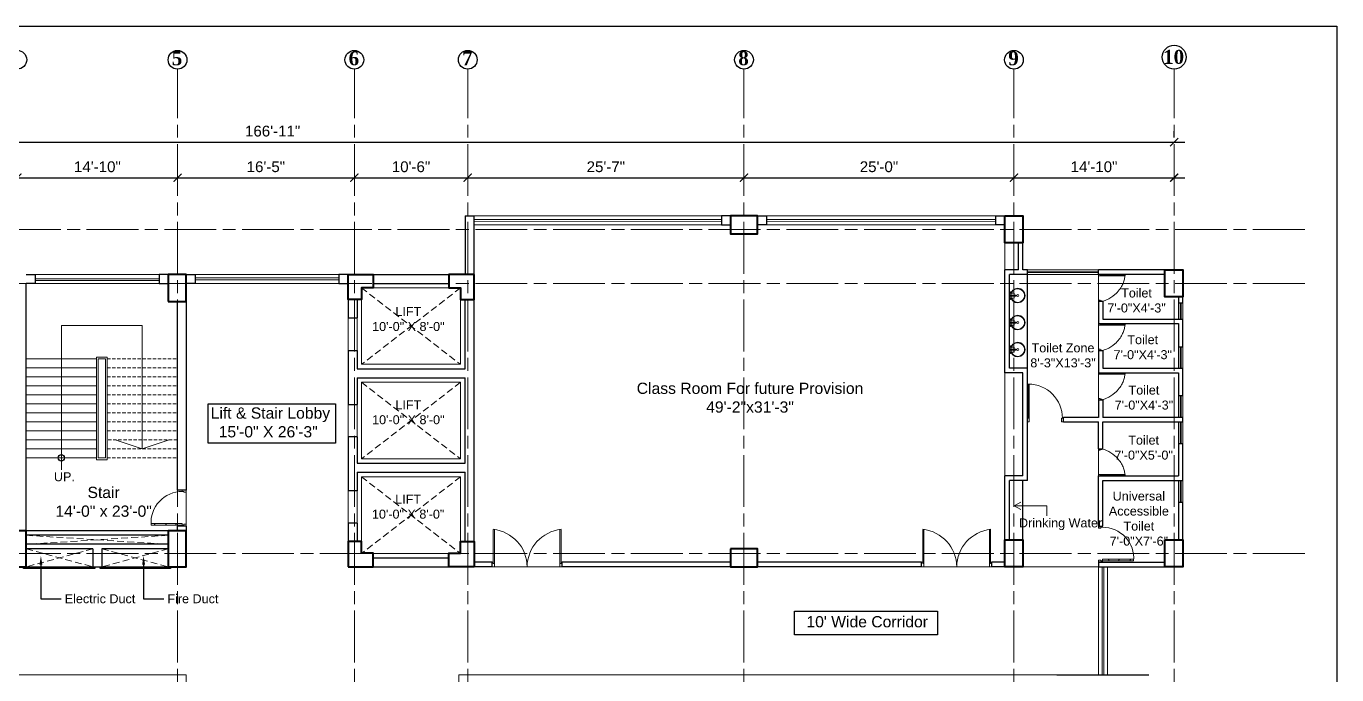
# Model space of a CAD drawing. Header units: inches. Extents: x -12 to 20935469, y -1604 to 24729220.
# Drawn here: x 20832778 to 20834235, y 24708587 to 24709308 of the extents above; entities that cross this region are included whole.
import ezdxf
from ezdxf import colors
from ezdxf.entities.mleader import LeaderData, LeaderLine
from ezdxf.math import Vec2, Vec3

# ---------------------------------------------------------------- set-up
doc = ezdxf.new("R2010")
doc.units = ezdxf.units.IN
doc.header["$LTSCALE"] = 0.03
doc.header["$MEASUREMENT"] = 0
doc.header["$PDMODE"] = 32
doc.header["$PDSIZE"] = 15
doc.linetypes.add('ACAD_ISO08W100', pattern=[36, 24, -3, 6, -3])
doc.linetypes.add('DASHED2', pattern=[0.375, 0.25, -0.125])
for name, color, linetype, lineweight in [('column', 1, 'Continuous', 40), ('Dim Line', 252, 'Continuous', 13), ('Door', 7, 'Continuous', 18), ('Dot', 253, 'Continuous', 0), ('Gas', 21, 'Continuous', 5), ('Glass Line', 252, 'Continuous', 9), ('Grid Line', 252, 'Continuous', 18), ('Hatch', 253, 'Continuous', 15), ('Main Wall', 7, 'Continuous', 30), ('RAIL', 23, 'Continuous', 13), ('STAIR', 46, 'Continuous', 15), ('TOILET FIXTURE', 142, 'Continuous', 5), ('wind.', 150, 'Continuous', 20)]:
    doc.layers.add(name, color=color, linetype=linetype, lineweight=lineweight)
doc.layers.add('TEXT', color=7, linetype='Continuous')
doc.styles.add('2', font='swisscl.ttf')
doc.styles.add('RomanS', font='arial.ttf', dxfattribs={"height": 12})
doc.styles.get("Standard").update_dxf_attribs({"font": 'timesbd.ttf'})
doc.dimstyles.new('Aec_Arch_I', dxfattribs={"dimscale": 96, "dimtxt": 12, "dimasz": 0.09375, "dimexe": 0.125, "dimexo": 0.125, "dimgap": 0.0625, "dimtad": 1, "dimdec": 0, "dimzin": 3, "dimdsep": 46, "dimlunit": 4, "dimtxsty": 'RomanS', "dimblk1": 'ARCHTICK', "dimblk2": 'ARCHTICK', "dimsah": 1, "dimcen": 0.09375, "dimdle": 0.125, "dimadec": 0, "dimazin": 0, "dimtfac": 0.75, "dimtdec": 0, "dimtmove": 2, "dimatfit": 3, "dimldrblk": 'ARCHTICK', "dimfxl": 1, "dimfrac": 1, "dimtolj": 1, "dimtzin": 0, "dimarcsym": 0})

# ---------------------------------------------------------------- blocks, each defined once
blk = doc.blocks.new('_ArchTick')
at = {"color": 0, "linetype": 'ByBlock', "lineweight": 35, "const_width": 0.15}
blk.add_lwpolyline([(-0.5, -0.5), (0.5, 0.5)], dxfattribs=at)
blk = doc.blocks.new('*D8')
at = {"layer": 'Defpoints', "color": 0, "transparency": 16777216}
for p in [(20831396.3, 24724578.2), (20831666.3, 24724578.2), (20831666.3, 24724578.2)]:
    blk.add_point(p, dxfattribs=at)
at = {"layer": 'Dim Line', "color": 0, "lineweight": -2, "transparency": 16777216}
blk.add_line((20831384.3, 24724578.2), (20831678.3, 24724578.2), dxfattribs=at)
at = {"layer": 'Dim Line', "color": 0, "lineweight": -2, "transparency": 16777216, "xscale": 9, "yscale": 9, "zscale": 9, "rotation": 180}
blk.add_blockref('_ArchTick', (20831396.3, 24724578.2), dxfattribs=at)
at = {"layer": 'Dim Line', "color": 0, "lineweight": -2, "transparency": 16777216, "xscale": 9, "yscale": 9, "zscale": 9}
blk.add_blockref('_ArchTick', (20831666.3, 24724578.2), dxfattribs=at)
at = {"layer": 'Dim Line', "color": 0, "transparency": 16777216, "insert": (20831531.3, 24724590.3), "char_height": 12, "attachment_point": 5, "style": 'RomanS'}
blk.add_mtext('\\A1;22\'-6"', dxfattribs=at)
blk = doc.blocks.new('*D9')
at = {"layer": 'Defpoints', "color": 0, "transparency": 16777216}
for p in [(20831666.3, 24724578.2), (20831844.3, 24724578.2), (20831844.3, 24724578.2)]:
    blk.add_point(p, dxfattribs=at)
at = {"layer": 'Dim Line', "color": 0, "lineweight": -2, "transparency": 16777216}
blk.add_line((20831654.3, 24724578.2), (20831856.3, 24724578.2), dxfattribs=at)
at = {"layer": 'Dim Line', "color": 0, "lineweight": -2, "transparency": 16777216, "xscale": 9, "yscale": 9, "zscale": 9, "rotation": 180}
blk.add_blockref('_ArchTick', (20831666.3, 24724578.2), dxfattribs=at)
at = {"layer": 'Dim Line', "color": 0, "lineweight": -2, "transparency": 16777216, "xscale": 9, "yscale": 9, "zscale": 9}
blk.add_blockref('_ArchTick', (20831844.3, 24724578.2), dxfattribs=at)
at = {"layer": 'Dim Line', "color": 0, "transparency": 16777216, "insert": (20831755.3, 24724590.3), "char_height": 12, "attachment_point": 5, "style": 'RomanS'}
blk.add_mtext('\\A1;14\'-10"', dxfattribs=at)
blk = doc.blocks.new('*D21')
at = {"layer": 'Defpoints', "color": 0, "transparency": 16777216}
for p in [(20831844.3, 24724578.2), (20832040.8, 24724578.2), (20832040.8, 24724578.2)]:
    blk.add_point(p, dxfattribs=at)
at = {"layer": 'Dim Line', "color": 0, "lineweight": -2, "transparency": 16777216}
for p, q in [((20831832.3, 24724578.2), (20832052.8, 24724578.2)), ((20831844.3, 24724566.2), (20831844.3, 24724566.2)), ((20832040.8, 24724566.2), (20832040.8, 24724566.2))]:
    blk.add_line(p, q, dxfattribs=at)
at = {"layer": 'Dim Line', "color": 0, "lineweight": -2, "transparency": 16777216, "xscale": 9, "yscale": 9, "zscale": 9, "rotation": 180}
blk.add_blockref('_ArchTick', (20831844.3, 24724578.2), dxfattribs=at)
at = {"layer": 'Dim Line', "color": 0, "lineweight": -2, "transparency": 16777216, "xscale": 9, "yscale": 9, "zscale": 9}
blk.add_blockref('_ArchTick', (20832040.8, 24724578.2), dxfattribs=at)
at = {"layer": 'Dim Line', "color": 0, "transparency": 16777216, "insert": (20831942.5, 24724590.3), "char_height": 12, "attachment_point": 5, "style": 'RomanS'}
blk.add_mtext('\\A1;16\'-5"', dxfattribs=at)
blk = doc.blocks.new('*D22')
at = {"layer": 'Defpoints', "color": 0, "transparency": 16777216}
for p in [(20832040.8, 24724578.2), (20832166.8, 24724578.2), (20832166.8, 24724578.2)]:
    blk.add_point(p, dxfattribs=at)
at = {"layer": 'Dim Line', "color": 0, "lineweight": -2, "transparency": 16777216}
for p, q in [((20832028.8, 24724578.2), (20832178.8, 24724578.2)), ((20832040.8, 24724566.2), (20832040.8, 24724566.2)), ((20832166.8, 24724566.2), (20832166.8, 24724566.2))]:
    blk.add_line(p, q, dxfattribs=at)
at = {"layer": 'Dim Line', "color": 0, "lineweight": -2, "transparency": 16777216, "xscale": 9, "yscale": 9, "zscale": 9, "rotation": 180}
blk.add_blockref('_ArchTick', (20832040.8, 24724578.2), dxfattribs=at)
at = {"layer": 'Dim Line', "color": 0, "lineweight": -2, "transparency": 16777216, "xscale": 9, "yscale": 9, "zscale": 9}
blk.add_blockref('_ArchTick', (20832166.8, 24724578.2), dxfattribs=at)
at = {"layer": 'Dim Line', "color": 0, "transparency": 16777216, "insert": (20832103.8, 24724590.3), "char_height": 12, "attachment_point": 5, "style": 'RomanS'}
blk.add_mtext('\\A1;10\'-6"', dxfattribs=at)
blk = doc.blocks.new('*D23')
at = {"layer": 'Defpoints', "color": 0, "transparency": 16777216}
for p in [(20832166.8, 24724578.2), (20832473.8, 24724578.2), (20832473.8, 24724578.2)]:
    blk.add_point(p, dxfattribs=at)
at = {"layer": 'Dim Line', "color": 0, "lineweight": -2, "transparency": 16777216}
for p, q in [((20832154.8, 24724578.2), (20832485.8, 24724578.2)), ((20832166.8, 24724566.2), (20832166.8, 24724566.2)), ((20832473.8, 24724566.2), (20832473.8, 24724566.2))]:
    blk.add_line(p, q, dxfattribs=at)
at = {"layer": 'Dim Line', "color": 0, "lineweight": -2, "transparency": 16777216, "xscale": 9, "yscale": 9, "zscale": 9, "rotation": 180}
blk.add_blockref('_ArchTick', (20832166.8, 24724578.2), dxfattribs=at)
at = {"layer": 'Dim Line', "color": 0, "lineweight": -2, "transparency": 16777216, "xscale": 9, "yscale": 9, "zscale": 9}
blk.add_blockref('_ArchTick', (20832473.8, 24724578.2), dxfattribs=at)
at = {"layer": 'Dim Line', "color": 0, "transparency": 16777216, "insert": (20832320.3, 24724590.3), "char_height": 12, "attachment_point": 5, "style": 'RomanS'}
blk.add_mtext('\\A1;25\'-7"', dxfattribs=at)
blk = doc.blocks.new('*D10')
at = {"layer": 'Defpoints', "color": 0, "transparency": 16777216}
for p in [(20832473.8, 24724578.2), (20832773.8, 24724578.2), (20832773.8, 24724578.2)]:
    blk.add_point(p, dxfattribs=at)
at = {"layer": 'Dim Line', "color": 0, "lineweight": -2, "transparency": 16777216}
blk.add_line((20832461.8, 24724578.2), (20832785.8, 24724578.2), dxfattribs=at)
at = {"layer": 'Dim Line', "color": 0, "lineweight": -2, "transparency": 16777216, "xscale": 9, "yscale": 9, "zscale": 9, "rotation": 180}
blk.add_blockref('_ArchTick', (20832473.8, 24724578.2), dxfattribs=at)
at = {"layer": 'Dim Line', "color": 0, "lineweight": -2, "transparency": 16777216, "xscale": 9, "yscale": 9, "zscale": 9}
blk.add_blockref('_ArchTick', (20832773.8, 24724578.2), dxfattribs=at)
at = {"layer": 'Dim Line', "color": 0, "transparency": 16777216, "insert": (20832623.8, 24724590.3), "char_height": 12, "attachment_point": 5, "style": 'RomanS'}
blk.add_mtext('\\A1;25\'-0"', dxfattribs=at)
blk = doc.blocks.new('*D11')
at = {"layer": 'Defpoints', "color": 0, "transparency": 16777216}
for p in [(20832773.8, 24724578.2), (20832951.8, 24724578.2), (20832951.8, 24724578.2)]:
    blk.add_point(p, dxfattribs=at)
at = {"layer": 'Dim Line', "color": 0, "lineweight": -2, "transparency": 16777216}
for p, q in [((20832761.8, 24724578.2), (20832963.8, 24724578.2)), ((20832951.8, 24724566.2), (20832951.8, 24724566.2))]:
    blk.add_line(p, q, dxfattribs=at)
at = {"layer": 'Dim Line', "color": 0, "lineweight": -2, "transparency": 16777216, "xscale": 9, "yscale": 9, "zscale": 9, "rotation": 180}
blk.add_blockref('_ArchTick', (20832773.8, 24724578.2), dxfattribs=at)
at = {"layer": 'Dim Line', "color": 0, "lineweight": -2, "transparency": 16777216, "xscale": 9, "yscale": 9, "zscale": 9}
blk.add_blockref('_ArchTick', (20832951.8, 24724578.2), dxfattribs=at)
at = {"layer": 'Dim Line', "color": 0, "transparency": 16777216, "insert": (20832862.8, 24724590.3), "char_height": 12, "attachment_point": 5, "style": 'RomanS'}
blk.add_mtext('\\A1;14\'-10"', dxfattribs=at)
blk = doc.blocks.new('*D13')
at = {"layer": 'Defpoints', "color": 0, "transparency": 16777216}
for p in [(20832951.8, 24724617.8), (20830948.3, 24724610.7), (20832951.8, 24724610.7)]:
    blk.add_point(p, dxfattribs=at)
at = {"layer": 'Dim Line', "color": 0, "lineweight": -2, "transparency": 16777216}
for p, q in [((20830948.3, 24724622.7), (20830948.3, 24724629.8)), ((20832951.8, 24724622.7), (20832951.8, 24724629.8)), ((20830936.3, 24724617.8), (20832963.8, 24724617.8))]:
    blk.add_line(p, q, dxfattribs=at)
at = {"layer": 'Dim Line', "color": 0, "lineweight": -2, "transparency": 16777216, "xscale": 9, "yscale": 9, "zscale": 9, "rotation": 180}
blk.add_blockref('_ArchTick', (20830948.3, 24724617.8), dxfattribs=at)
at = {"layer": 'Dim Line', "color": 0, "lineweight": -2, "transparency": 16777216, "xscale": 9, "yscale": 9, "zscale": 9}
blk.add_blockref('_ArchTick', (20832951.8, 24724617.8), dxfattribs=at)
at = {"layer": 'Dim Line', "color": 0, "transparency": 16777216, "insert": (20831950, 24724629.9), "char_height": 12, "attachment_point": 5, "style": 'RomanS'}
blk.add_mtext('\\A1;166\'-11"', dxfattribs=at)
blk = doc.blocks.new('Door_45')
at = {"layer": 'Door'}
for p, q in [((1.5, 5), (1.5, 44)), ((1.5, 40), (2.2, 40)), ((2.2, 40), (2.2, 39.5)), ((2.2, 39.5), (2.7, 39.5)), ((2.7, 39.5), (2.7, 40)), ((2.7, 40), (3.5, 40)), ((3.5, 44), (3.5, 5)), ((1.5, 25.8), (2.2, 25.8)), ((2.2, 25.8), (2.2, 25.3)), ((2.2, 25.3), (2.7, 25.3)), ((2.7, 25.8), (3.5, 25.8)), ((2.7, 25.3), (2.7, 25.8)), ((0, 0), (0, 5)), ((0, 5), (1.5, 5)), ((1.5, 12.6), (2.2, 12.6)), ((3.5, 5), (1.5, 5)), ((1.5, 5), (1.5, 3)), ((1.5, 3), (2.5, 3)), ((2.2, 12.6), (2.2, 13.1)), ((2.2, 13.1), (2.7, 13.1)), ((2.5, 3), (2.5, 0)), ((2.7, 13.1), (2.7, 12.6)), ((2.7, 12.6), (3.5, 12.6)), ((42.5, 3), (42.5, 0)), ((43.5, 3), (42.5, 3)), ((45, 5), (43.5, 5)), ((43.5, 5), (43.5, 3)), ((45, 0), (45, 5)), ((2.5, 0), (0, 0)), ((42.5, 0), (45, 0))]:
    blk.add_line(p, q, dxfattribs=at)
blk.add_arc((4.7, 5.3), 38.8, 359.6233, 94.6685, dxfattribs=at)
blk = doc.blocks.new('sssss-flat-876')
at = {"layer": 'Door', "linetype": 'Continuous', "ltscale": 3}
blk.add_line((3666.5, 84027.2), (3666.5, 84055.7), dxfattribs=at)
at = {"layer": 'Door', "linetype": 'Continuous', "ltscale": 3, "extrusion": (-7.21527e-09, -3.35624e-18, 1), "elevation": 0}
for points in [[(3666.5, 84057.2), (3666.5, 84055.7), (3668.4, 84055.7), (3668.4, 84056.5), (3670.2, 84056.5), (3670.2, 84057.2)], [(3668.4, 84055.7), (3696.2, 84055.7), (3696.2, 84056.5), (3668.4, 84056.5)]]:
    blk.add_lwpolyline(points, close=True, dxfattribs=at)
at = {"layer": 'Door', "linetype": 'Continuous', "ltscale": 3, "flags": 128}
blk.add_lwpolyline([(3670.2, 84027.2, 0.04096), (3675.5, 84028.9, 0.082496), (3684.9, 84034.8, 0.052187), (3689.7, 84040, 0.043988), (3692.9, 84045, 0.036571), (3694.8, 84049.6, 0.034751), (3695.9, 84054.2, 0.011435), (3696.2, 84055.7)], format="xyb", dxfattribs=at)
at = {"layer": 'Door', "linetype": 'Continuous', "ltscale": 3}
blk.add_lwpolyline([(3666.5, 84027.2), (3666.5, 84028.7), (3668.4, 84028.7), (3668.4, 84027.9), (3670.2, 84027.9), (3670.2, 84027.2)], close=True, dxfattribs=at)
blk = doc.blocks.new('7-flat-72')
at = {"layer": 'Glass Line', "color": 8, "ltscale": 20}
for p, q in [((-64476.6, 376959.4), (-64476.6, 376966.6)), ((-64475.5, 376966.6), (-64476.6, 376966.6)), ((-64475.5, 376959.4), (-64475.5, 376966.6)), ((-64478.7, 376960.5), (-64480.3, 376960.5)), ((-64480.3, 376959.5), (-64480.3, 376960.5)), ((-64480.3, 376959.5), (-64480.3, 376960.5)), ((-64478.7, 376959.5), (-64480.3, 376959.5)), ((-64480.3, 376959.1), (-64480.3, 376959.4)), ((-64478.7, 376959.4), (-64480.3, 376959.4)), ((-64478.7, 376959.1), (-64480.3, 376959.1)), ((-64480.2, 376959.4), (-64480.2, 376959.5)), ((-64480.1, 376959.5), (-64480.1, 376960.5)), ((-64479.9, 376959.5), (-64479.9, 376960.5)), ((-64479.5, 376959.5), (-64479.5, 376960.5)), ((-64479.1, 376959.5), (-64479.1, 376960.5)), ((-64478.9, 376959.5), (-64478.9, 376960.5)), ((-64478.9, 376959.4), (-64478.9, 376959.5)), ((-64478.8, 376959.5), (-64478.8, 376960.5)), ((-64478.7, 376959.5), (-64478.7, 376960.5)), ((-64478.7, 376959.1), (-64478.7, 376959.4)), ((-64475.1, 376959.4), (-64476.9, 376959.4)), ((-64476.9, 376959.1), (-64476.9, 376959.4)), ((-64475.1, 376959.1), (-64476.9, 376959.1)), ((-64475.1, 376959.1), (-64475.1, 376959.4)), ((-64473.3, 376960.5), (-64471.7, 376960.5)), ((-64473.3, 376959.5), (-64473.3, 376960.5)), ((-64473.3, 376959.5), (-64473.3, 376960.5)), ((-64473.3, 376959.5), (-64471.7, 376959.5)), ((-64473.3, 376959.1), (-64473.3, 376959.4)), ((-64473.3, 376959.4), (-64471.7, 376959.4)), ((-64473.3, 376959.1), (-64471.7, 376959.1)), ((-64473.1, 376959.5), (-64473.1, 376960.5)), ((-64473.1, 376959.4), (-64473.1, 376959.5)), ((-64472.9, 376959.5), (-64472.9, 376960.5)), ((-64472.5, 376959.5), (-64472.5, 376960.5)), ((-64472.1, 376959.5), (-64472.1, 376960.5)), ((-64471.9, 376959.5), (-64471.9, 376960.5)), ((-64471.9, 376959.4), (-64471.9, 376959.5)), ((-64471.8, 376959.5), (-64471.8, 376960.5)), ((-64471.7, 376959.5), (-64471.7, 376960.5)), ((-64471.7, 376959.1), (-64471.7, 376959.4))]:
    blk.add_line(p, q, dxfattribs=at)
blk.add_circle((-64476, 376968.4, 0), 1.08, dxfattribs=at)
for radius, start, end in [(8.1, 273.8334, 266.1883), (7.55, 274.115, 265.9068)]:
    blk.add_arc((-64476, 376968.4, 0), radius, start, end, dxfattribs=at)
blk = doc.blocks.new('SFSFSFS-flat-72')
at = {"layer": 'TOILET FIXTURE', "ltscale": 0.2}
blk.add_lwpolyline([(-3918.5, -3608.1), (-3918.5, -3602.7), (-3923.9, -3602.7), (-3923.9, -3608.1)], close=True, dxfattribs=at)
at = {"layer": 'TOILET FIXTURE', "ltscale": 20}
blk.add_blockref('7-flat-72', (60554.8, -380567.2), dxfattribs=at)
blk = doc.blocks.new('$D40')
at = {"layer": 'Door'}
for p, q in [((1, 4), (1, 42)), ((2, 0), (2, 42)), ((1, 5), (0, 5)), ((2, 0), (0, 0)), ((2, 4), (1, 4)), ((39, 4), (38, 4)), ((38, 4), (38, 0)), ((40, 0), (38, 0)), ((40, 5), (39, 5)), ((39, 5), (39, 4))]:
    blk.add_line(p, q, dxfattribs=at)
blk.add_arc((1, 4), 38, 0, 90, dxfattribs=at)
blk = doc.blocks.new('fff')
at = {"layer": 'Grid Line', "color": 252, "linetype": 'ACAD_ISO08W100', "lineweight": 9, "ltscale": 80, "true_color": 0x939598}
for p, q in [((20831844.3, 24723521.1), (20831844.3, 24724698.8)), ((20832040.8, 24723521.1), (20832040.8, 24724698.8)), ((20832166.8, 24723521.1), (20832166.8, 24724698.8)), ((20832473.8, 24723521.1), (20832473.8, 24724698.8)), ((20832773.8, 24723521.1), (20832773.8, 24724698.8)), ((20832951.8, 24723521.1), (20832951.8, 24724698.8)), ((20833096.9, 24724520.6), (20830726.1, 24724520.6)), ((20833096.9, 24724460.6), (20830726.1, 24724460.6)), ((20833096.9, 24724160.7), (20830726.1, 24724160.7))]:
    blk.add_line(p, q, dxfattribs=at)
at = {"layer": 'Dim Line'}
for base, p1, p2, picture, middle in [((20832951.7523, 24724617.8128), (20830948.3088, 24724610.7482), (20832951.7523, 24724610.7482), '*D13', (20831950.0306, 24724629.9397)), ((20831666.3, 24724578.2), (20831396.3, 24724578.2), (20831666.3, 24724578.2), '*D8', (20831531.3, 24724590.3)), ((20831844.3, 24724578.2), (20831666.3, 24724578.2), (20831844.3, 24724578.2), '*D9', (20831755.3, 24724590.3)), ((20832040.7792, 24724578.1666), (20831844.25, 24724578.1666), (20832040.7792, 24724578.1666), '*D21', (20831942.5146, 24724590.2934)), ((20832166.8, 24724578.2), (20832040.8, 24724578.2), (20832166.8, 24724578.2), '*D22', (20832103.8, 24724590.3)), ((20832473.8, 24724578.2), (20832166.8, 24724578.2), (20832473.8, 24724578.2), '*D23', (20832320.3, 24724590.3)), ((20832773.8, 24724578.2), (20832473.8, 24724578.2), (20832773.8, 24724578.2), '*D10', (20832623.8, 24724590.3)), ((20832951.8, 24724578.2), (20832773.8, 24724578.2), (20832951.8, 24724578.2), '*D11', (20832862.8, 24724590.3))]:
    dim = blk.add_linear_dim(base=base, p1=p1, p2=p2, dimstyle='Aec_Arch_I', dxfattribs=at)
    dim.commit()
    dim.dimension.update_dxf_attribs({"geometry": picture, "text_midpoint": middle})

msp = doc.modelspace()

# ---------------------------------------------------------------- linework, layer by layer
for p, q in [((20833890.8, 24708928.1), (20833890.8, 24709032.4)), ((20834063.7, 24709037.4), (20834063.7, 24709037.4)), ((20833885.8, 24708737.5), (20833885.8, 24708803.5)), ((20833974.8, 24708712.7), (20833969.8, 24708712.7)), ((20833923.7, 24708587.5), (20834025.9, 24708587.5))]:
    msp.add_line(p, q)
for points in [[(20832980.3, 24708888.5), (20833121.8, 24708888.5), (20833121.8, 24708844.8), (20832980.3, 24708844.8)], [(20832775.2, 24708707.5), (20832854.5, 24708707.5), (20832854.5, 24708705.5), (20832775.2, 24708705.5)], [(20832860.3, 24708707.5), (20832938.5, 24708707.5), (20832938.5, 24708705.5), (20832860.3, 24708705.5)], [(20833790.9, 24708632), (20833631.9, 24708632), (20833631.9, 24708658.1), (20833790.9, 24708658.1)]]:
    msp.add_lwpolyline(points, close=True)
msp.add_circle((20832817.3, 24708828.5), 3.61)
at = {"layer": 'column', "lineweight": 40, "ltscale": 20}
for points in [[(20833560.9, 24709097.4), (20833560.9, 24709077.4), (20833590.9, 24709077.4), (20833590.9, 24709097.4)], [(20833865.8, 24709097.4), (20833885.8, 24709097.4), (20833885.8, 24709067.4), (20833865.8, 24709067.4)], [(20832936.2, 24709002.5), (20832956.2, 24709002.5), (20832956.2, 24709032.5), (20832936.2, 24709032.5)], [(20834043.7, 24709037.4), (20834063.7, 24709037.4), (20834063.7, 24709007.4), (20834043.7, 24709007.4)], [(20832758.3, 24708707.5), (20832778.3, 24708707.5), (20832778.3, 24708747.5), (20832758.3, 24708747.5)], [(20832936.2, 24708707.5), (20832956.2, 24708707.5), (20832956.2, 24708747.5), (20832936.2, 24708747.5)], [(20833560.9, 24708727.5), (20833560.9, 24708707.5), (20833590.9, 24708707.5), (20833590.9, 24708727.5)], [(20833865.8, 24708737.5), (20833885.8, 24708737.5), (20833885.8, 24708707.5), (20833865.8, 24708707.5)], [(20834043.7, 24708737.5), (20834063.7, 24708737.5), (20834063.7, 24708707.5), (20834043.7, 24708707.5)]]:
    msp.add_lwpolyline(points, close=True, dxfattribs=at)
for points in [[(20833135.9, 24709032.5), (20833163.9, 24709032.5), (20833163.9, 24709017.5), (20833150.9, 24709017.5), (20833150.9, 24709004.5), (20833135.9, 24709004.5), (20833135.9, 24709032.5)], [(20833275.9, 24709032.5), (20833247.9, 24709032.5), (20833247.9, 24709017.5), (20833260.9, 24709017.5), (20833260.9, 24709004.5), (20833275.9, 24709004.5), (20833275.9, 24709032.5)], [(20833135.9, 24708707.5), (20833163.9, 24708707.5), (20833163.9, 24708722.5), (20833150.9, 24708722.5), (20833150.9, 24708735.5), (20833135.9, 24708735.5), (20833135.9, 24708707.5)], [(20833275.9, 24708707.5), (20833247.9, 24708707.5), (20833247.9, 24708722.5), (20833260.9, 24708722.5), (20833260.9, 24708735.5), (20833275.9, 24708735.5), (20833275.9, 24708707.5)]]:
    msp.add_lwpolyline(points, dxfattribs=at)
at = {"layer": 'Defpoints'}
msp.add_lwpolyline([(20831795.8, 24709308.2), (20834234.6, 24709308.2), (20834234.6, 24707849.7), (20831795.8, 24707849.7)], close=True, dxfattribs=at)
at = {"layer": 'Door'}
for p, q in [((20833297.2, 24708711.2), (20833297.2, 24708749.1)), ((20833298.5, 24708707.5), (20833298.5, 24708749.1)), ((20833371.3, 24708707.5), (20833371.3, 24708749.1)), ((20833372.6, 24708711.2), (20833372.6, 24708749.1)), ((20833774.6, 24708711.2), (20833774.6, 24708749.1)), ((20833775.9, 24708707.5), (20833775.9, 24708749.1)), ((20833848.7, 24708707.5), (20833848.7, 24708749.1)), ((20833850, 24708711.2), (20833850, 24708749.1)), ((20833297.2, 24708712.5), (20833295.9, 24708712.5)), ((20833298.5, 24708711.2), (20833297.2, 24708711.2)), ((20833371.3, 24708711.2), (20833372.6, 24708711.2)), ((20833372.6, 24708712.5), (20833373.9, 24708712.5)), ((20833774.6, 24708712.5), (20833773.3, 24708712.5)), ((20833775.9, 24708711.2), (20833774.6, 24708711.2)), ((20833848.7, 24708711.2), (20833850, 24708711.2)), ((20833850, 24708712.5), (20833851.3, 24708712.5)), ((20833298.5, 24708707.5), (20833295.9, 24708707.5)), ((20833371.3, 24708707.5), (20833373.9, 24708707.5)), ((20833775.9, 24708707.5), (20833773.3, 24708707.5)), ((20833848.7, 24708707.5), (20833851.3, 24708707.5))]:
    msp.add_line(p, q, dxfattribs=at)
for centre, start, end in [((20833292.6, 24708707.1), 0.5906, 83.7783), ((20833377.2, 24708707.1), 96.2217, 179.4094), ((20833770, 24708707.1), 0.5906, 83.7783), ((20833854.6, 24708707.1), 96.2217, 179.4094)]:
    msp.add_arc(centre, 42.3, start, end, dxfattribs=at)
at = {"layer": 'Dot', "linetype": 'DASHED2', "lineweight": 0, "ltscale": 1000}
for p, q in [((20832778.3, 24708742.5), (20832936.2, 24708732.5)), ((20832936.2, 24708742.5), (20832778.3, 24708732.5)), ((20832852.3, 24708727.5), (20832778.3, 24708707.5)), ((20832778.3, 24708727.5), (20832852.3, 24708707.5)), ((20832862.3, 24708727.5), (20832936.2, 24708707.5)), ((20832936.2, 24708727.5), (20832862.3, 24708707.5))]:
    msp.add_line(p, q, dxfattribs=at)
for points in [[(20833150.8, 24709017.5), (20833260.9, 24708932.5), (20833260.9, 24709017.5), (20833150.8, 24708932.5)], [(20833150.8, 24708912.5), (20833260.9, 24708827.5), (20833260.9, 24708912.5), (20833150.8, 24708827.5)], [(20833150.9, 24708807.5), (20833260.9, 24708722.4), (20833260.9, 24708807.5), (20833150.9, 24708722.4)]]:
    msp.add_lwpolyline(points, dxfattribs=at)
at = {"layer": 'Gas', "color": 0, "lineweight": 5}
for points in [[(20833150.8, 24708932.5), (20833260.9, 24708932.5), (20833260.9, 24709017.5), (20833150.8, 24709017.5)], [(20832868.2, 24708826.5), (20832856.2, 24708826.5), (20832856.2, 24708940.5), (20832868.2, 24708940.5)], [(20832866.2, 24708828.5), (20832858.2, 24708828.5), (20832858.2, 24708938.5), (20832866.2, 24708938.5)], [(20833150.8, 24708827.5), (20833260.9, 24708827.5), (20833260.9, 24708912.5), (20833150.8, 24708912.5)], [(20833150.9, 24708722.4), (20833260.9, 24708722.4), (20833260.9, 24708807.5), (20833150.9, 24708807.5)]]:
    msp.add_lwpolyline(points, close=True, dxfattribs=at)
at = {"layer": 'Hatch', "lineweight": 5}
for p, q in [((20833865.8, 24709037.4), (20833865.8, 24709067.3)), ((20833865.8, 24708808.5), (20833865.8, 24708923.1))]:
    msp.add_line(p, q, dxfattribs=at)
at = {"layer": 'Main Wall', "lineweight": 30}
for p, q in [((20833265.9, 24709097.4), (20833275.9, 24709097.4)), ((20833265.9, 24709097.4), (20833265.9, 24709032.5)), ((20833275.9, 24708735.5), (20833275.9, 24709097.4)), ((20833560.8, 24709097.4), (20833550.8, 24709097.4)), ((20833550.8, 24709097.4), (20833550.8, 24709087.4)), ((20833855.8, 24709097.4), (20833865.8, 24709097.4)), ((20833855.8, 24709087.4), (20833855.8, 24709097.4)), ((20833550.8, 24709087.4), (20833560.8, 24709087.4)), ((20833865.8, 24709087.4), (20833855.8, 24709087.4)), ((20833880.8, 24709037.4), (20833880.8, 24709067.4)), ((20833885.8, 24709037.4), (20833885.8, 24709067.4)), ((20833163.9, 24709032.5), (20833247.9, 24709032.5)), ((20833865.8, 24708923.1), (20833865.8, 24709037.4)), ((20833880.8, 24709037.4), (20833865.8, 24709037.4)), ((20833870.8, 24708928.1), (20833870.8, 24709032.4)), ((20833890.8, 24709032.4), (20833870.8, 24709032.4)), ((20833890.8, 24709037.4), (20833885.8, 24709037.4)), ((20833890.8, 24709032.4), (20833890.8, 24709037.4)), ((20834043.7, 24709037.4), (20833969.8, 24709037.4)), ((20833969.8, 24709032.4), (20833969.8, 24709037.4)), ((20834043.7, 24709032.4), (20833969.8, 24709032.4)), ((20832778.3, 24708747.5), (20832778.3, 24709022.5)), ((20833163.9, 24709022.5), (20833247.9, 24709022.5)), ((20832946.2, 24709002.5), (20832946.2, 24708792.5)), ((20832956.2, 24709002.5), (20832956.2, 24708792.5)), ((20834063.7, 24709000.7), (20834063.7, 24709007.4)), ((20833974.8, 24709002.4), (20833969.8, 24709002.4)), ((20833974.8, 24709002.4), (20833974.8, 24708982.7)), ((20833135.9, 24708984), (20833145.9, 24708984)), ((20833969.8, 24708977.7), (20834058.7, 24708977.7)), ((20833974.8, 24708982.7), (20834063.7, 24708982.7)), ((20834063.7, 24708952.1), (20834063.7, 24708982.7)), ((20833135.9, 24708948), (20833145.9, 24708948)), ((20833969.8, 24708947.7), (20833974.8, 24708947.7)), ((20833974.8, 24708947.7), (20833974.8, 24708928.1)), ((20833145.9, 24708927.5), (20833265.9, 24708927.5)), ((20833145.9, 24708917.5), (20833265.9, 24708917.5)), ((20833885.8, 24708923.1), (20833865.8, 24708923.1)), ((20833890.8, 24708928.1), (20833870.8, 24708928.1)), ((20833885.8, 24708808.5), (20833885.8, 24708923.1)), ((20833890.8, 24708873.5), (20833890.8, 24708928.1)), ((20833969.8, 24708923.1), (20834058.7, 24708923.1)), ((20833974.8, 24708928.1), (20834063.7, 24708928.1)), ((20834058.7, 24708923.1), (20834058.7, 24708897.5)), ((20834063.7, 24708897.5), (20834063.7, 24708928.1)), ((20833135.9, 24708888), (20833145.9, 24708888)), ((20833969.8, 24708893.1), (20833974.8, 24708893.1)), ((20834063.7, 24708897.5), (20834058.7, 24708897.5)), ((20833890.8, 24708803.5), (20833890.8, 24708873.5)), ((20833930.8, 24708868.5), (20833930.8, 24708873.5)), ((20834063.7, 24708873.5), (20833974.8, 24708873.5)), ((20834063.7, 24708868.5), (20834063.7, 24708873.5)), ((20833930.8, 24708868.5), (20833969.8, 24708868.5)), ((20833969.8, 24708838.5), (20833969.8, 24708868.5)), ((20833974.8, 24708868.5), (20834063.7, 24708868.5)), ((20833974.8, 24708838.5), (20833974.8, 24708868.5)), ((20833145.9, 24708852), (20833135.9, 24708852)), ((20834058.7, 24708844.5), (20834063.7, 24708844.5)), ((20834058.7, 24708844.5), (20834058.7, 24708808.5)), ((20834063.7, 24708803.5), (20834063.7, 24708844.5)), ((20833969.8, 24708838.5), (20833974.8, 24708838.5)), ((20833145.9, 24708822.5), (20833265.9, 24708822.5)), ((20833145.9, 24708812.5), (20833265.9, 24708812.5)), ((20833865.8, 24708737.5), (20833865.8, 24708808.5)), ((20833885.8, 24708808.5), (20833865.8, 24708808.5)), ((20833870.8, 24708737.5), (20833870.8, 24708803.5)), ((20833890.8, 24708803.5), (20833870.8, 24708803.5)), ((20833969.8, 24708752.7), (20833969.8, 24708808.5)), ((20833969.8, 24708808.5), (20834058.7, 24708808.5)), ((20833974.8, 24708752.7), (20833974.8, 24708803.5)), ((20833974.8, 24708803.5), (20834063.7, 24708803.5)), ((20832956.2, 24708792.5), (20832946.2, 24708792.5)), ((20833145.9, 24708792), (20833135.9, 24708792)), ((20834058.7, 24708779.5), (20834058.7, 24708737.5)), ((20834058.7, 24708779.5), (20834063.7, 24708779.5)), ((20834063.7, 24708737.5), (20834063.7, 24708779.5)), ((20833145.9, 24708756), (20833135.9, 24708756)), ((20832936.2, 24708747.5), (20832778.3, 24708747.5)), ((20832936.2, 24708742.5), (20832778.3, 24708742.5)), ((20832946.2, 24708752.5), (20832946.2, 24708747.5)), ((20832956.2, 24708752.5), (20832946.2, 24708752.5)), ((20832956.2, 24708752.5), (20832956.2, 24708747.5)), ((20833969.8, 24708752.7), (20833974.8, 24708752.7)), ((20832936.2, 24708732.5), (20832778.3, 24708732.5)), ((20832852.3, 24708727.5), (20832778.3, 24708727.5)), ((20832852.3, 24708727.5), (20832852.3, 24708707.5)), ((20832936.2, 24708727.5), (20832862.3, 24708727.5)), ((20832862.3, 24708727.5), (20832862.3, 24708707.5)), ((20833295.9, 24708712.5), (20833275.9, 24708712.5)), ((20833295.9, 24708707.5), (20833295.9, 24708712.5)), ((20833560.9, 24708712.5), (20833373.9, 24708712.5)), ((20833373.9, 24708707.5), (20833373.9, 24708712.5)), ((20833773.3, 24708712.5), (20833590.9, 24708712.5)), ((20833773.3, 24708707.5), (20833773.3, 24708712.5)), ((20833865.8, 24708712.5), (20833851.3, 24708712.5)), ((20833851.3, 24708707.5), (20833851.3, 24708712.5)), ((20833969.8, 24708712.7), (20834043.7, 24708712.7)), ((20833969.8, 24708712.7), (20833969.8, 24708707.6)), ((20832852.3, 24708707.5), (20832862.3, 24708707.5)), ((20833163.9, 24708707.5), (20833247.9, 24708707.5)), ((20833295.9, 24708707.5), (20833275.9, 24708707.5)), ((20833560.9, 24708707.5), (20833373.9, 24708707.5)), ((20833773.3, 24708707.5), (20833590.9, 24708707.5)), ((20833865.9, 24708707.5), (20833851.3, 24708707.5)), ((20833969.8, 24708707.6), (20834043.7, 24708707.6))]:
    msp.add_line(p, q, dxfattribs=at)
for points in [[(20833590.8, 24709097.4), (20833600.8, 24709097.4), (20833600.8, 24709087.4), (20833590.8, 24709087.4)], [(20832778.3, 24709032.5), (20832788.3, 24709032.5), (20832788.3, 24709022.5), (20832778.3, 24709022.5)], [(20832936.2, 24709032.5), (20832926.2, 24709032.5), (20832926.2, 24709022.5), (20832936.2, 24709022.5)], [(20832956.2, 24709032.5), (20832966.2, 24709032.5), (20832966.2, 24709022.5), (20832956.2, 24709022.5)], [(20833135.8, 24709032.5), (20833125.8, 24709032.5), (20833125.8, 24709022.5), (20833135.8, 24709022.5)], [(20833135.9, 24709004.5), (20833135.9, 24708984)], [(20833145.9, 24709004.5), (20833145.9, 24708984)], [(20833265.9, 24708927.5), (20833265.9, 24709004.5)], [(20834058.7, 24709007.4), (20834058.7, 24709000.7)], [(20833969.8, 24709002.4), (20833969.8, 24708977.7)], [(20834058.7, 24709000.7), (20834063.7, 24709000.7)], [(20834058.7, 24708977.7), (20834058.7, 24708952.1)], [(20833135.9, 24708948), (20833135.9, 24708888)], [(20833145.9, 24708948), (20833145.9, 24708927.5)], [(20833969.8, 24708947.7), (20833969.8, 24708923.1)], [(20834058.7, 24708952.1), (20834063.7, 24708952.1)], [(20833145.9, 24708917.5), (20833145.9, 24708888)], [(20833265.9, 24708822.5), (20833265.9, 24708917.5)], [(20833969.8, 24708893.1), (20833969.8, 24708873.5)], [(20833974.8, 24708893.1), (20833974.8, 24708873.5)], [(20833969.8, 24708873.5), (20833930.8, 24708873.5)], [(20833135.9, 24708852), (20833135.9, 24708792)], [(20833145.9, 24708852), (20833145.9, 24708822.5)], [(20833145.9, 24708812.5), (20833145.9, 24708792)], [(20833265.9, 24708735.5), (20833265.9, 24708812.5)], [(20833135.9, 24708756), (20833135.9, 24708735.5), (20833135.9, 24708735.5)], [(20833145.9, 24708756), (20833145.9, 24708735.5)], [(20833163.9, 24708717.5), (20833247.9, 24708717.5)]]:
    msp.add_lwpolyline(points, dxfattribs=at)
at = {"layer": 'Main Wall', "lineweight": 13}
for points in [[(20833135.9, 24708948), (20833145.9, 24708948), (20833145.9, 24708984), (20833135.9, 24708984)], [(20833135.9, 24708852), (20833145.9, 24708852), (20833145.9, 24708888), (20833135.9, 24708888)], [(20833135.9, 24708756), (20833145.9, 24708756), (20833145.9, 24708792), (20833135.9, 24708792)]]:
    msp.add_lwpolyline(points, close=True, dxfattribs=at)
at = {"layer": 'RAIL', "lineweight": 9}
for p, q in [((20832817.3, 24708815.4), (20832817.3, 24708975.5)), ((20832817.3, 24708975.5), (20832907.2, 24708975.5)), ((20832907.2, 24708975.5), (20832907.2, 24708838.5)), ((20832877.2, 24708848.5), (20832907.2, 24708838.5)), ((20832907.2, 24708838.5), (20832937.2, 24708848.5))]:
    msp.add_line(p, q, dxfattribs=at)
at = {"layer": 'STAIR', "color": 32, "lineweight": 5}
for p, q in [((20832778.3, 24708938.5), (20832856.2, 24708938.5)), ((20832778.3, 24708928.5), (20832856.2, 24708928.5)), ((20832778.3, 24708918.5), (20832856.2, 24708918.5)), ((20832778.3, 24708908.5), (20832856.2, 24708908.5)), ((20832778.3, 24708898.5), (20832856.2, 24708898.5)), ((20832778.3, 24708888.5), (20832856.2, 24708888.5)), ((20832778.3, 24708878.5), (20832856.2, 24708878.5)), ((20832778.3, 24708868.5), (20832856.2, 24708868.5)), ((20832778.3, 24708858.5), (20832856.2, 24708858.5)), ((20832778.3, 24708848.5), (20832856.2, 24708848.5)), ((20832778.3, 24708838.5), (20832856.2, 24708838.5)), ((20832778.3, 24708828.5), (20832856.2, 24708828.5))]:
    msp.add_line(p, q, dxfattribs=at)
at = {"layer": 'STAIR', "color": 32, "linetype": 'DASHED2', "lineweight": 5, "ltscale": 500}
for p, q in [((20832868.2, 24708938.5), (20832946.2, 24708938.5)), ((20832868.2, 24708928.5), (20832946.2, 24708928.5)), ((20832868.2, 24708918.5), (20832946.2, 24708918.5)), ((20832868.2, 24708908.5), (20832946.2, 24708908.5)), ((20832868.2, 24708898.5), (20832946.2, 24708898.5)), ((20832868.2, 24708888.5), (20832946.2, 24708888.5)), ((20832868.2, 24708878.5), (20832946.2, 24708878.5)), ((20832868.2, 24708868.5), (20832946.2, 24708868.5)), ((20832868.2, 24708858.5), (20832946.2, 24708858.5)), ((20832946.2, 24708848.5), (20832868.2, 24708848.5)), ((20832886.2, 24708848.5), (20832946.2, 24708848.5)), ((20832868.2, 24708838.5), (20832946.2, 24708838.5)), ((20832868.2, 24708828.5), (20832946.2, 24708828.5))]:
    msp.add_line(p, q, dxfattribs=at)
at = {"layer": 'STAIR', "color": 253, "lineweight": 5}
for p, q in [((20833876.2, 24708775.2), (20833883.5, 24708779.2)), ((20833876.2, 24708775.2), (20833912.4, 24708775.2)), ((20833876.2, 24708775.2), (20833883.5, 24708771.2)), ((20833912.4, 24708775.2), (20833912.4, 24708764))]:
    msp.add_line(p, q, dxfattribs=at)
at = {"layer": 'TEXT'}
for centre, radius in [((20832768.4, 24709271), 10.4), ((20832946.4, 24709270.9), 10.4), ((20833142.9, 24709270.9), 10.4), ((20833268.9, 24709271), 10.4), ((20833575.9, 24709271), 10.4), ((20833875.9, 24709270.9), 10.4), ((20834053.9, 24709273.8), 13.3)]:
    msp.add_circle(centre, radius, dxfattribs=at)
at = {"layer": 'wind.', "lineweight": 5}
for p, q in [((20833550.8, 24709097.4), (20833275.8, 24709097.4)), ((20833275.8, 24709093.4), (20833550.8, 24709093.5)), ((20833275.8, 24709091.4), (20833550.8, 24709091.5)), ((20833600.8, 24709097.4), (20833855.8, 24709097.4)), ((20833600.8, 24709093.4), (20833855.8, 24709093.5)), ((20833600.8, 24709091.4), (20833855.8, 24709091.5)), ((20833550.8, 24709087.4), (20833275.8, 24709087.4)), ((20833600.8, 24709087.4), (20833855.8, 24709087.4)), ((20833969.8, 24709037.4), (20833890.8, 24709037.4)), ((20833969.8, 24709035.4), (20833890.8, 24709035.4)), ((20833969.8, 24709034.4), (20833890.8, 24709034.4)), ((20833969.8, 24709032.4), (20833890.8, 24709032.4)), ((20834058.7, 24708982.7), (20834058.7, 24709000.7)), ((20834060.7, 24708982.7), (20834060.7, 24709000.7)), ((20834061.7, 24708982.7), (20834061.7, 24709000.7)), ((20834063.7, 24708982.7), (20834063.7, 24709000.7)), ((20834058.7, 24708928.1), (20834058.7, 24708952.1)), ((20834060.7, 24708928.1), (20834060.7, 24708952.1)), ((20834061.7, 24708928.1), (20834061.7, 24708952.1)), ((20834063.7, 24708928.1), (20834063.7, 24708952.1)), ((20834058.7, 24708873.5), (20834058.7, 24708897.5)), ((20834060.7, 24708873.5), (20834060.7, 24708897.5)), ((20834061.7, 24708873.5), (20834061.7, 24708897.5)), ((20834063.7, 24708873.5), (20834063.7, 24708897.5)), ((20834058.7, 24708844.5), (20834058.7, 24708868.5)), ((20834060.7, 24708844.5), (20834060.7, 24708868.5)), ((20834061.7, 24708844.5), (20834061.7, 24708868.5)), ((20834063.7, 24708844.5), (20834063.7, 24708868.5)), ((20834058.7, 24708779.5), (20834058.7, 24708803.5)), ((20834060.7, 24708779.5), (20834060.7, 24708803.5)), ((20834061.7, 24708779.5), (20834061.7, 24708803.5)), ((20834063.7, 24708779.5), (20834063.7, 24708803.5)), ((20833969.9, 24708587.5), (20833969.9, 24708707.6)), ((20833973.9, 24708587.5), (20833973.9, 24708707.6)), ((20833975.9, 24708587.5), (20833975.9, 24708707.6)), ((20833979.9, 24708587.5), (20833979.9, 24708707.6))]:
    msp.add_line(p, q, dxfattribs=at)
at = {"layer": 'wind.'}
for p, q in [((20832788.3, 24709032.5), (20832926.2, 24709032.5)), ((20832966.2, 24709032.5), (20833125.8, 24709032.5)), ((20832788.3, 24709027.5), (20832926.2, 24709027.5)), ((20832788.3, 24709025.5), (20832926.2, 24709025.5)), ((20832788.3, 24709022.5), (20832926.2, 24709022.5)), ((20832966.2, 24709028.5), (20833125.8, 24709028.5)), ((20832966.2, 24709026.5), (20833125.8, 24709026.5)), ((20832966.2, 24709022.5), (20833135.8, 24709022.5))]:
    msp.add_line(p, q, dxfattribs=at)
at = {"layer": 'wind.', "lineweight": 5}
msp.add_lwpolyline([(20832134.4, 24708587.5), (20832134.4, 24708707.8), (20832956.2, 24708707.5), (20832956.2, 24709022.4), (20833135.9, 24709022.5), (20833135.9, 24708707.5), (20833969.8, 24708707.5), (20833969.8, 24708587.5), (20833259, 24708587.5), (20833259, 24708446.3), (20832956.2, 24708446.3), (20832956.2, 24708587.5)], close=True, dxfattribs=at)

# ---------------------------------------------------------------- block references
msp.add_blockref('fff', (1102.1, -15438.3))
at = {"layer": 'Door', "ltscale": 20}
for p in [(20830303.2, 24624975.2), (20830303.2, 24624920.5), (20830303.2, 24624865.9)]:
    msp.add_blockref('sssss-flat-876', p, dxfattribs=at)
at = {"layer": 'Door'}
msp.add_blockref('$D40', (20833890.8, 24708868.5), dxfattribs=at)
at = {"layer": 'Door', "ltscale": 20, "xscale": -1, "rotation": 180}
msp.add_blockref('sssss-flat-876', (20830303.2, 24792865.7), dxfattribs=at)
at = {"layer": 'Door', "color": 250, "ltscale": 20, "yscale": 0.8888888888759539, "zscale": 0.8888888888759539}
for p, xscale, rotation in [((20832956.2, 24708752.5), 0.8888888888759539, 90.00000000000001), ((20833969.8, 24708712.7), -0.8888888888759539, 270)]:
    msp.add_blockref('Door_45', p, dxfattribs=dict(at, xscale=xscale, rotation=rotation))
at = {"layer": 'TOILET FIXTURE', "ltscale": 20, "xscale": -1, "rotation": 270}
for p in [(20837478.9, 24712930.1), (20837478.9, 24712900.1), (20837478.9, 24712870.1)]:
    msp.add_blockref('SFSFSFS-flat-72', p, dxfattribs=at)

# ---------------------------------------------------------------- texts
at = {"layer": 'TEXT', "char_height": 15.44, "width": 227.458, "attachment_point": 8, "rotation": 0}
for s, insert in [('\\A1;5', (20832945.8, 24709264.6)), ('\\A1;6', (20833142.4, 24709264.6)), ('\\A1;7', (20833268.4, 24709264.7)), ('\\A1;8', (20833575.4, 24709264.7)), ('\\A1;9', (20833875.4, 24709264.6)), ('\\A1;10', (20834053.3, 24709266.2))]:
    msp.add_mtext(s, dxfattribs=dict(at, insert=insert))
at = {"layer": 'TEXT', "color": 30, "lineweight": 5, "ltscale": 20, "attachment_point": 2, "style": '2'}
for s, width, gutter_width, insert, char_height in [('{\\fArial|b0|i0|c0|p34;\\C0;Toilet \\P7\'-0"X4\'-3"}', 104.76, 0.5, (20834012.1, 24709016.8), 10), ('\\pxsm1;{\\fArial|b0|i0|c0|p34;\\C0;LIFT\\P10\'-0" X 8\'-0" }', 235.592, 0.75, (20833202.9, 24708996.2), 10), ('{\\fArial|b0|i0|c0|p34;\\C0;Toilet \\P7\'-0"X4\'-3"}', 104.76, 0.5, (20834019, 24708964.9), 10), ('{\\fArial|b0|i0|c0|p34;\\C0;Toilet Zone\\P8\'-3"X13\'-3"}', 104.76, 0.5, (20833930.4, 24708955.8), 10), ('\\pxsm1;{\\fArial|b0|i0|c0|p34;\\C0;Class Room For future Provision\\P49\'-2"x31\'-3"}', 289.483, 0.5, (20833582.6, 24708912.1), 12.476), ('{\\fArial|b0|i0|c0|p34;\\C0;Toilet \\P7\'-0"X4\'-3"}', 104.76, 0.5, (20834020.3, 24708908.9), 10), ('\\pxsm1;{\\fArial|b0|i0|c0|p34;\\C0;LIFT\\P10\'-0" X 8\'-0" }', 235.592, 0.75, (20833202.9, 24708892.6), 10), ('\\pxsm1,qc;{\\fArial|b0|i0|c0|p34;\\C0; Lift & Stair Lobby\\P15\'-0" X 26\'-3" }', 146.388, 0.75, (20833047.2, 24708884.6), 12.476), ('{\\fArial|b0|i0|c0|p34;\\C0;Toilet \\P7\'-0"X5\'-0"}', 104.76, 0.5, (20834020, 24708853.3), 10), ('{\\fArial|b0|i0|c0|p34;\\C0;UP.}', 104.76, 0.5, (20832820.7, 24708812.6), 10), ('\\pxsm1;{\\fArial|b0|i0|c0|p34;\\C0;Stair\\P14\'-0" x 23\'-0"  }', 114.807, 0.282, (20832864.3, 24708796.4), 12.476), ('\\pxsm1;{\\fArial|b0|i0|c0|p34;\\C0;LIFT\\P10\'-0" X 8\'-0" }', 235.592, 0.75, (20833202.7, 24708787.7), 10), ('{\\fArial|b0|i0|c0|p34;\\C0;Universal Accessible Toilet\\P7\'-0"X7\'-6"}', 88.036, 0.35, (20834014.7, 24708791.1), 10), ('\\pxsm1;{\\fArial|b0|i0|c0|p34;\\C0;Drinking Water }', 88.563, 0.282, (20833927.7, 24708761.3), 10), ("\\pxsm1,qc;{\\fArial|b0|i0|c0|p34;\\C0;10' Wide Corridor}", 227.89, 0.75, (20833712.8, 24708652.7), 12.476)]:
    msp.add_mtext_dynamic_manual_height_columns(s, width=width, gutter_width=gutter_width, heights=[0], dxfattribs=dict(at, insert=insert, char_height=char_height))

# ---------------------------------------------------------------- leaders
at = {"layer": 'TEXT', "lineweight": 5, "ltscale": 20}
ml = msp.add_multileader_mtext('Standard', dxfattribs=at)
ml.set_content('{\\fArial|b0|i0|c0|p34; Electric Duct}', color=256)
ml.set_leader_properties()
ml.build(insert=Vec2(0, 0))
ml.multileader.update_dxf_attribs({"text_right_attachment_type": 6, "dogleg_length": 0.36, "arrow_head_size": 10})
ctx = ml.context
ctx.base_point, ctx.char_height, ctx.arrow_head_size, ctx.landing_gap_size, ctx.plane_origin = Vec3(20832817.1, 24708671.9), 10, 10, 0.09, Vec3(20832794.6, 24708719.8)
ctx.right_attachment = 6
notes = []
notes.append((ctx, [(0, (1, 1, 0), (20832794.6, 24708671.9), (1, 0), 22.5, [(0, [(20832794.6, 24708719.8)], 0, [])])]))
ctx.mtext.insert, ctx.mtext.width, ctx.mtext.defined_height, ctx.mtext.flow_direction = Vec3(20832817.2, 24708677), 232.704, 29.8, 5
ml = msp.add_multileader_mtext('Standard', dxfattribs=at)
ml.set_content('{\\fArial|b0|i0|c0|p34; Fire Duct}', color=256)
ml.set_leader_properties()
ml.build(insert=Vec2(0, 0))
ml.multileader.update_dxf_attribs({"text_right_attachment_type": 6, "dogleg_length": 0.36, "arrow_head_size": 10})
ctx = ml.context
ctx.base_point, ctx.char_height, ctx.arrow_head_size, ctx.landing_gap_size, ctx.plane_origin = Vec3(20832931.2, 24708671.9), 10, 10, 0.09, Vec3(20832908.7, 24708719.8)
ctx.right_attachment = 6
notes.append((ctx, [(0, (1, 1, 0), (20832908.7, 24708671.9), (1, 0), 22.5, [(0, [(20832908.7, 24708719.8)], 0, [])])]))
ctx.mtext.insert, ctx.mtext.width, ctx.mtext.defined_height, ctx.mtext.flow_direction = Vec3(20832931.3, 24708677), 232.704, 29.8, 5
for ctx, leaders in notes:
    for number, flags, end, landing, length, lines in leaders:
        leader = LeaderData()
        leader.index, (leader.has_last_leader_line, leader.has_dogleg_vector, leader.attachment_direction) = number, flags
        leader.last_leader_point, leader.dogleg_vector, leader.dogleg_length = Vec3(end), Vec3(landing), length
        for number, points, colour, breaks in lines:
            line = LeaderLine()
            line.index, line.vertices, line.color, line.breaks = number, Vec3.list(points), colors.encode_raw_color(colour), breaks
            leader.lines.append(line)
        ctx.leaders.append(leader)

doc.saveas('drawing.dxf')
